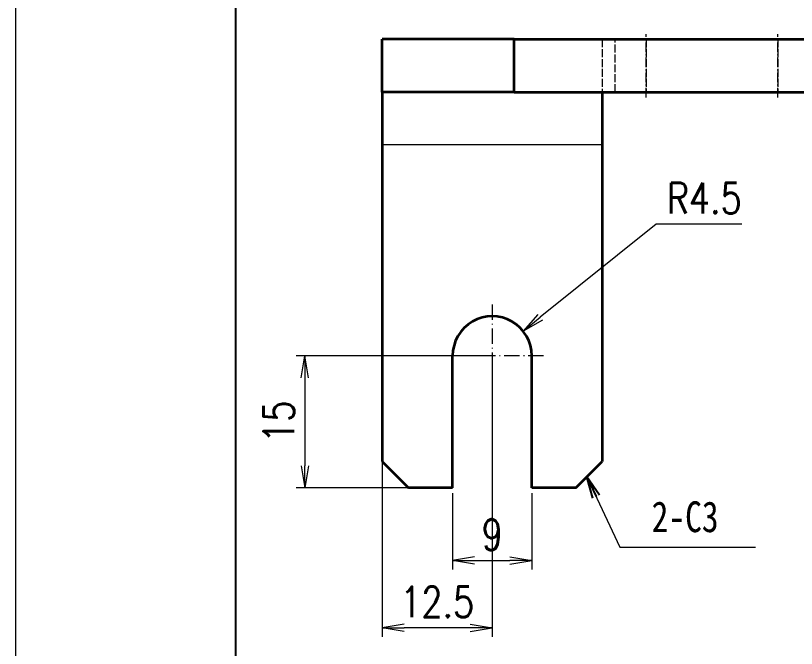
# Model space of a CAD drawing. Header units: millimetres. Extents: x -50019 to 104182, y -50696 to 36580.
# Drawn here: x -49118.6 to -49029.9, y 36134.4 to 36206.3 of the extents above; entities that cross this region are included whole.
import ezdxf
from ezdxf.enums import TextEntityAlignment as Align

# ---------------------------------------------------------------- set-up
doc = ezdxf.new("R2010")
doc.units = ezdxf.units.MM
doc.header["$LTSCALE"] = 0.5
doc.linetypes.add('DASHDOT', pattern=[18.5, 12, -3, 0.5, -3])
doc.linetypes.add('DASHED', pattern=[15, 12, -3])
doc.layers.add('图\\M+19E79\\M+195B6\\M+18E9A', color=7, linetype='Continuous')
doc.layers.add('车型', color=7, linetype='Continuous')
doc.layers.add('图框', color=7, linetype='Continuous', lineweight=18)
doc.layers.add('标注线', color=3, linetype='Continuous', lineweight=18)
doc.layers.add('打印-禁用', color=7, linetype='Continuous', lineweight=15, plot=False)
doc.styles.add('DIM', font='romans.shx', dxfattribs={"width": 0.8, "bigfont": 'bigfont.shx'})
doc.styles.add('国标', font='simfang.ttf', dxfattribs={"width": 0.8})
doc.dimstyles.new('DEH 1-1', dxfattribs={"dimtxt": 3.5, "dimasz": 2.5, "dimexe": 1, "dimexo": 0.625, "dimgap": 1.2, "dimtad": 1, "dimtoh": 1, "dimdsep": 46, "dimtxsty": 'DIM', "dimblk": 'OPEN', "dimcen": 0, "dimclrd": 8, "dimclre": 8, "dimclrt": 2, "dimazin": 2, "dimtfac": 0.5, "dimtmove": 0, "dimatfit": 3, "dimldrblk": 'OPEN', "dimfxl": 0, "dimtolj": 2, "dimlwd": 18, "dimlwe": 18, "dimarcsym": 0})
doc.dimstyles.new('DEH 1-1$0', dxfattribs={"dimtxt": 3.5, "dimasz": 2.5, "dimexe": 1, "dimexo": 0.625, "dimgap": 1.2, "dimtad": 1, "dimzin": 9, "dimdsep": 46, "dimtxsty": 'DIM', "dimblk": 'OPEN', "dimcen": 0, "dimclrd": 8, "dimclre": 8, "dimclrt": 2, "dimazin": 2, "dimtfac": 0.5, "dimtmove": 0, "dimatfit": 3, "dimldrblk": 'OPEN', "dimfxl": 0, "dimtolj": 2, "dimlwd": 18, "dimlwe": 18, "dimarcsym": 0})
doc.dimstyles.new('DEH 1-1$4', dxfattribs={"dimtxt": 3.5, "dimasz": 2.5, "dimexe": 1, "dimexo": 0.625, "dimgap": 1.2, "dimtad": 1, "dimtoh": 1, "dimdsep": 46, "dimtxsty": 'DIM', "dimblk": 'OPEN', "dimcen": 0, "dimclrd": 8, "dimclre": 8, "dimclrt": 2, "dimazin": 2, "dimtfac": 0.5, "dimtofl": 0, "dimtmove": 0, "dimatfit": 3, "dimldrblk": 'OPEN', "dimfxl": 0, "dimtolj": 2, "dimlwd": 18, "dimlwe": 18, "dimarcsym": 0})

# ---------------------------------------------------------------- blocks, each defined once
blk = doc.blocks.new('GZDEH零件A4图框V01版')
at = {"layer": '图\\M+19E79\\M+195B6\\M+18E9A', "linetype": 'Continuous'}
blk.add_line((25, 292), (25, 13.5), dxfattribs=at)
at = {"layer": '打印-禁用', "linetype": 'Continuous'}
blk.add_line((0, 297), (0, 0), dxfattribs=at)
blk = doc.blocks.new('DEH A4')
at = {"layer": '图框'}
blk.add_blockref('GZDEH零件A4图框V01版', (0, 0), dxfattribs=at)
blk = doc.blocks.new('_Open')
at = {"color": 0, "linetype": 'ByBlock', "lineweight": -2}
for p, q in [((-1, 0.167), (0, 0)), ((-1, -0.167), (0, 0)), ((0, 0), (-1, 0))]:
    blk.add_line(p, q, dxfattribs=at)
blk = doc.blocks.new('*D75')
at = {"layer": 'Defpoints', "color": 0, "transparency": 16777216}
for p in [(-49064.444, 36167.628), (-49085.755, 36152.628), (-49071.423, 36152.628)]:
    blk.add_point(p, dxfattribs=at)
at = {"layer": '标注线', "color": 8, "lineweight": 18, "transparency": 16777216}
for p, q in [((-49065.069, 36167.628), (-49086.755, 36167.628)), ((-49085.755, 36165.128), (-49085.755, 36155.128)), ((-49072.048, 36152.628), (-49086.755, 36152.628))]:
    blk.add_line(p, q, dxfattribs=at)
at = {"layer": '标注线', "color": 8, "lineweight": 18, "transparency": 16777216, "xscale": 2.5, "yscale": 2.5, "zscale": 2.5}
for p, rotation in [((-49085.755, 36167.628), 90), ((-49085.755, 36152.628), 270)]:
    blk.add_blockref('_Open', p, dxfattribs=dict(at, rotation=rotation))
at = {"layer": '标注线', "color": 2, "transparency": 16777216, "insert": (-49088.705, 36160.128), "char_height": 3.5, "attachment_point": 5, "rotation": 90, "style": 'DIM'}
blk.add_mtext('\\A2;15', dxfattribs=at)
blk = doc.blocks.new('*D76')
at = {"layer": 'Defpoints', "color": 0, "transparency": 16777216}
for p in [(-49068.944, 36152.628), (-49059.944, 36152.628), (-49059.944, 36144.338)]:
    blk.add_point(p, dxfattribs=at)
at = {"layer": '标注线', "color": 8, "lineweight": 18, "transparency": 16777216}
for p, q in [((-49068.944, 36152.003), (-49068.944, 36143.338)), ((-49059.944, 36152.003), (-49059.944, 36143.338)), ((-49066.444, 36144.338), (-49062.444, 36144.338))]:
    blk.add_line(p, q, dxfattribs=at)
at = {"layer": '标注线', "color": 8, "lineweight": 18, "transparency": 16777216, "xscale": 2.5, "yscale": 2.5, "zscale": 2.5, "rotation": 180}
blk.add_blockref('_Open', (-49068.944, 36144.338), dxfattribs=at)
at = {"layer": '标注线', "color": 8, "lineweight": 18, "transparency": 16777216, "xscale": 2.5, "yscale": 2.5, "zscale": 2.5}
blk.add_blockref('_Open', (-49059.944, 36144.338), dxfattribs=at)
at = {"layer": '标注线', "color": 2, "transparency": 16777216, "insert": (-49064.444, 36147.288), "char_height": 3.5, "attachment_point": 5, "style": 'DIM'}
blk.add_mtext('\\A2;9', dxfattribs=at)
blk = doc.blocks.new('*D77')
at = {"layer": 'Defpoints', "color": 0, "transparency": 16777216}
for p in [(-49076.944, 36170.226), (-49064.444, 36167.628), (-49076.944, 36136.685)]:
    blk.add_point(p, dxfattribs=at)
at = {"layer": '标注线', "color": 8, "lineweight": 18, "transparency": 16777216}
for p, q in [((-49076.944, 36169.601), (-49076.944, 36135.685)), ((-49064.444, 36167.003), (-49064.444, 36135.685)), ((-49066.944, 36136.685), (-49074.444, 36136.685))]:
    blk.add_line(p, q, dxfattribs=at)
at = {"layer": '标注线', "color": 8, "lineweight": 18, "transparency": 16777216, "xscale": 2.5, "yscale": 2.5, "zscale": 2.5, "rotation": 180}
blk.add_blockref('_Open', (-49076.944, 36136.685), dxfattribs=at)
at = {"layer": '标注线', "color": 8, "lineweight": 18, "transparency": 16777216, "xscale": 2.5, "yscale": 2.5, "zscale": 2.5}
blk.add_blockref('_Open', (-49064.444, 36136.685), dxfattribs=at)
at = {"layer": '标注线', "color": 2, "transparency": 16777216, "insert": (-49070.694, 36139.635), "char_height": 3.5, "attachment_point": 5, "style": 'DIM'}
blk.add_mtext('\\A2;12.5', dxfattribs=at)
blk = doc.blocks.new('*D78')
at = {"layer": 'Defpoints', "color": 0, "transparency": 16777216}
for p in [(-49060.936, 36170.447), (-49064.444, 36167.628)]:
    blk.add_point(p, dxfattribs=at)
at = {"layer": '标注线', "color": 8, "lineweight": 18, "transparency": 16777216}
for p, q in [((-49045.793, 36182.619), (-49058.988, 36172.014)), ((-49036.06, 36182.619), (-49045.793, 36182.619))]:
    blk.add_line(p, q, dxfattribs=at)
at = {"layer": '标注线', "color": 8, "lineweight": 18, "transparency": 16777216, "xscale": 2.5, "yscale": 2.5, "zscale": 2.5, "rotation": 218.7922095218428}
blk.add_blockref('_Open', (-49060.936, 36170.447), dxfattribs=at)
at = {"layer": '标注线', "color": 2, "transparency": 16777216, "insert": (-49040.327, 36185.569), "char_height": 3.5, "attachment_point": 5, "style": 'DIM'}
blk.add_mtext('\\A2;R4.5', dxfattribs=at)

msp = doc.modelspace()

# ---------------------------------------------------------------- linework, layer by layer
at = {"color": 7, "lineweight": 35, "ltscale": 0.15}
for p, q in [((-49076.944, 36197.628), (-49076.944, 36203.628)), ((-49061.944, 36197.628), (-49061.944, 36203.628)), ((-49076.944, 36197.628), (-49076.944, 36191.628)), ((-49051.944, 36197.628), (-49051.944, 36191.628))]:
    msp.add_line(p, q, dxfattribs=at)
at = {"color": 7, "lineweight": 35, "ltscale": 0.375}
for p, q in [((-49061.944, 36203.628), (-49076.944, 36203.628)), ((-49061.944, 36197.628), (-49076.944, 36197.628)), ((-49068.944, 36152.628), (-49068.944, 36167.628)), ((-49059.944, 36152.628), (-49059.944, 36167.628))]:
    msp.add_line(p, q, dxfattribs=at)
at = {"color": 7, "lineweight": 35}
for p, q in [((-49061.944, 36203.628), (-49024.944, 36203.628)), ((-49061.944, 36197.628), (-49024.944, 36197.628)), ((-49076.944, 36191.628), (-49076.944, 36155.628)), ((-49051.944, 36191.628), (-49051.944, 36155.628))]:
    msp.add_line(p, q, dxfattribs=at)
at = {"color": 1, "linetype": 'DASHED', "lineweight": 13, "ltscale": 0.15}
for p, q in [((-49051.944, 36203.628), (-49051.944, 36197.628)), ((-49050.444, 36197.628), (-49050.444, 36203.628)), ((-49050.444, 36197.628), (-49050.444, 36203.628)), ((-49046.944, 36203.628), (-49046.944, 36197.628)), ((-49046.944, 36203.628), (-49046.944, 36197.628)), ((-49046.944, 36203.628), (-49046.944, 36197.628)), ((-49046.944, 36203.628), (-49046.944, 36197.628)), ((-49031.944, 36203.628), (-49031.944, 36197.628)), ((-49031.944, 36203.628), (-49031.944, 36197.628)), ((-49031.944, 36203.628), (-49031.944, 36197.628)), ((-49031.944, 36203.628), (-49031.944, 36197.628))]:
    msp.add_line(p, q, dxfattribs=at)
at = {"color": 2, "linetype": 'DASHDOT', "lineweight": 13, "ltscale": 0.18}
for p, q in [((-49046.944, 36197.028), (-49046.944, 36204.228)), ((-49031.944, 36197.028), (-49031.944, 36204.228))]:
    msp.add_line(p, q, dxfattribs=at)
at = {"color": 7, "lineweight": 13}
msp.add_line((-49051.944, 36191.628), (-49076.944, 36191.628), dxfattribs=at)
at = {"color": 1, "linetype": 'DASHED', "lineweight": 13}
msp.add_line((-49051.944, 36191.628), (-49076.944, 36191.628), dxfattribs=at)
at = {"color": 2, "linetype": 'DASHDOT', "lineweight": 13, "ltscale": 0.2925}
msp.add_line((-49064.444, 36173.478), (-49064.444, 36161.778), dxfattribs=at)
at = {"color": 2, "linetype": 'DASHDOT', "lineweight": 13, "ltscale": 0.292499}
msp.add_line((-49058.594, 36167.628), (-49070.294, 36167.628), dxfattribs=at)
at = {"color": 7, "lineweight": 35, "ltscale": 0.106066}
for p, q in [((-49076.944, 36155.628), (-49073.944, 36152.628)), ((-49054.944, 36152.628), (-49051.944, 36155.628))]:
    msp.add_line(p, q, dxfattribs=at)
at = {"color": 7, "lineweight": 35, "ltscale": 0.125}
for p, q in [((-49068.944, 36152.628), (-49073.944, 36152.628)), ((-49054.944, 36152.628), (-49059.944, 36152.628))]:
    msp.add_line(p, q, dxfattribs=at)
at = {"color": 7, "lineweight": 35}
msp.add_arc((-49064.444, 36167.628), 4.5, 0, 180.00001, dxfattribs=at)

# ---------------------------------------------------------------- block references
at = {"layer": '图框'}
msp.add_blockref('DEH A4', (-49118.642, 36073.093), dxfattribs=at)

# ---------------------------------------------------------------- texts
at = {"layer": '车型', "color": 3, "style": '国标', "width": 0.8}
msp.add_text('2-C3', height=3.5, dxfattribs=at).set_placement((-49042.507, 36147.575), align=Align.CENTER)

# ---------------------------------------------------------------- dimensions: what is measured, and where the dimension line sits
at = {"layer": '标注线'}
dim = msp.add_radius_dim(center=(-49064.444, 36167.628), mpoint=(-49060.936, 36170.447), dimstyle='DEH 1-1$4', override={"dimarcsym": 1}, dxfattribs=at)
dim.commit()
dim.dimension.update_dxf_attribs({"geometry": '*D78', "text_midpoint": (-49040.327, 36182.619), "dimtype": 164})
for base, p1, p2, picture, middle in [((-49076.944, 36136.685), (-49064.444, 36167.628), (-49076.944, 36170.226), '*D77', (-49070.694, 36136.685)), ((-49059.944, 36144.338), (-49068.944, 36152.628), (-49059.944, 36152.628), '*D76', (-49064.444, 36144.338))]:
    dim = msp.add_linear_dim(base=base, p1=p1, p2=p2, dimstyle='DEH 1-1$0', override={"dimarcsym": 1}, dxfattribs=at)
    dim.commit()
    dim.dimension.update_dxf_attribs({"geometry": picture, "text_midpoint": middle, "dimtype": 160})
dim = msp.add_linear_dim(base=(-49085.755, 36152.628), p1=(-49064.444, 36167.628), p2=(-49071.423, 36152.628), angle=90, dimstyle='DEH 1-1$0', override={"dimarcsym": 1}, dxfattribs=at)
dim.commit()
dim.dimension.update_dxf_attribs({"geometry": '*D75', "text_midpoint": (-49088.705, 36160.128)})

# ---------------------------------------------------------------- leaders
msp.add_leader([(-49053.69, 36153.882), (-49049.927, 36145.853), (-49034.493, 36145.853)], dimstyle='DEH 1-1', override={"dimgap": 1.2, "dimtad": 1, "dimarcsym": 1}, dxfattribs=at)

doc.saveas('drawing.dxf')
